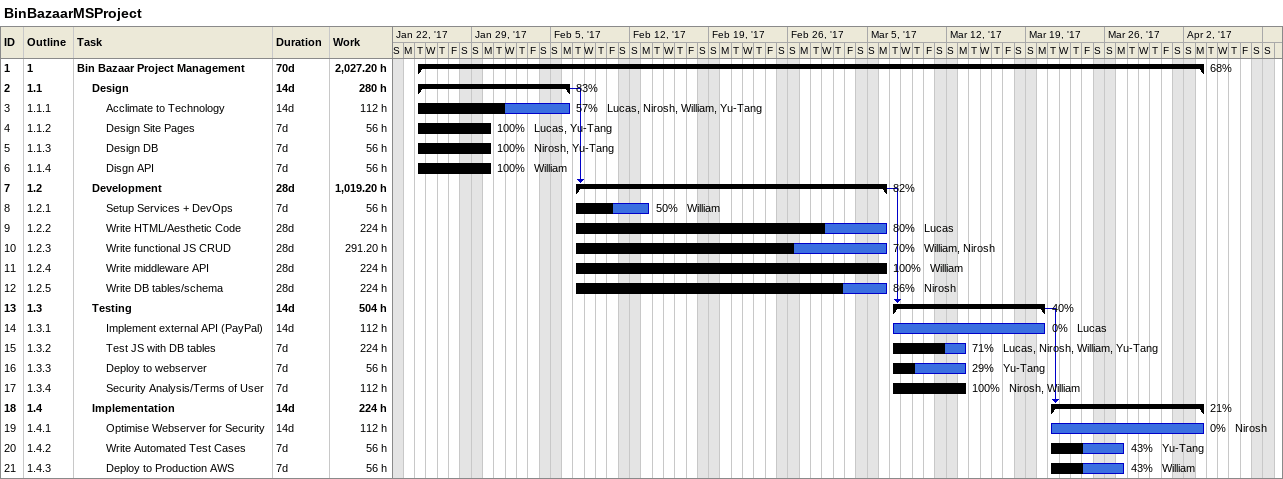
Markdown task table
BinBazaarMSProject

| ID | WBS | Task | Duration | Start | Finish | Predecessors | Resources | % complete | Work (h) |
|---|---|---|---|---|---|---|---|---|---|
| 1 | 1 | **Bin Bazaar Project Management** | 70d | 2017-01-24 | 2017-04-03 |  |  | 68 | 2027.20 |
| 2 | 1.1 | **Design** | 14d | 2017-01-24 | 2017-02-06 |  |  | 83 | 280 |
| 3 | 1.1.1 | Acclimate to Technology | 14d | 2017-01-24 | 2017-02-06 |  | Lucas, Nirosh, William, Yu-Tang | 57 | 112 |
| 4 | 1.1.2 | Design Site Pages | 7d | 2017-01-24 | 2017-01-30 |  | Lucas, Yu-Tang | 100 | 56 |
| 5 | 1.1.3 | Design DB | 7d | 2017-01-24 | 2017-01-30 |  | Nirosh, Yu-Tang | 100 | 56 |
| 6 | 1.1.4 | Disgn API | 7d | 2017-01-24 | 2017-01-30 |  | William | 100 | 56 |
| 7 | 1.2 | **Development** | 28d | 2017-02-07 | 2017-03-06 | 2 |  | 82 | 1019.20 |
| 8 | 1.2.1 | Setup Services + DevOps | 7d | 2017-02-07 | 2017-02-13 |  | William | 50 | 56 |
| 9 | 1.2.2 | Write HTML/Aesthetic Code | 28d | 2017-02-07 | 2017-03-06 |  | Lucas | 80 | 224 |
| 10 | 1.2.3 | Write functional JS CRUD | 28d | 2017-02-07 | 2017-03-06 |  | William, Nirosh | 70 | 291.20 |
| 11 | 1.2.4 | Write middleware API | 28d | 2017-02-07 | 2017-03-06 |  | William | 100 | 224 |
| 12 | 1.2.5 | Write DB tables/schema | 28d | 2017-02-07 | 2017-03-06 |  | Nirosh | 86 | 224 |
| 13 | 1.3 | **Testing** | 14d | 2017-03-07 | 2017-03-20 | 7 |  | 40 | 504 |
| 14 | 1.3.1 | Implement external API (PayPal) | 14d | 2017-03-07 | 2017-03-20 |  | Lucas | 0 | 112 |
| 15 | 1.3.2 | Test JS with DB tables | 7d | 2017-03-07 | 2017-03-13 |  | Lucas, Nirosh, William, Yu-Tang | 71 | 224 |
| 16 | 1.3.3 | Deploy to webserver | 7d | 2017-03-07 | 2017-03-13 |  | Yu-Tang | 29 | 56 |
| 17 | 1.3.4 | Security Analysis/Terms of User | 7d | 2017-03-07 | 2017-03-13 |  | Nirosh, William | 100 | 112 |
| 18 | 1.4 | **Implementation** | 14d | 2017-03-21 | 2017-04-03 | 13 |  | 21 | 224 |
| 19 | 1.4.1 | Optimise Webserver for Security | 14d | 2017-03-21 | 2017-04-03 |  | Nirosh | 0 | 112 |
| 20 | 1.4.2 | Write Automated Test Cases | 7d | 2017-03-21 | 2017-03-27 |  | Yu-Tang | 43 | 56 |
| 21 | 1.4.3 | Deploy to Production AWS | 7d | 2017-03-21 | 2017-03-27 |  | William | 43 | 56 |
